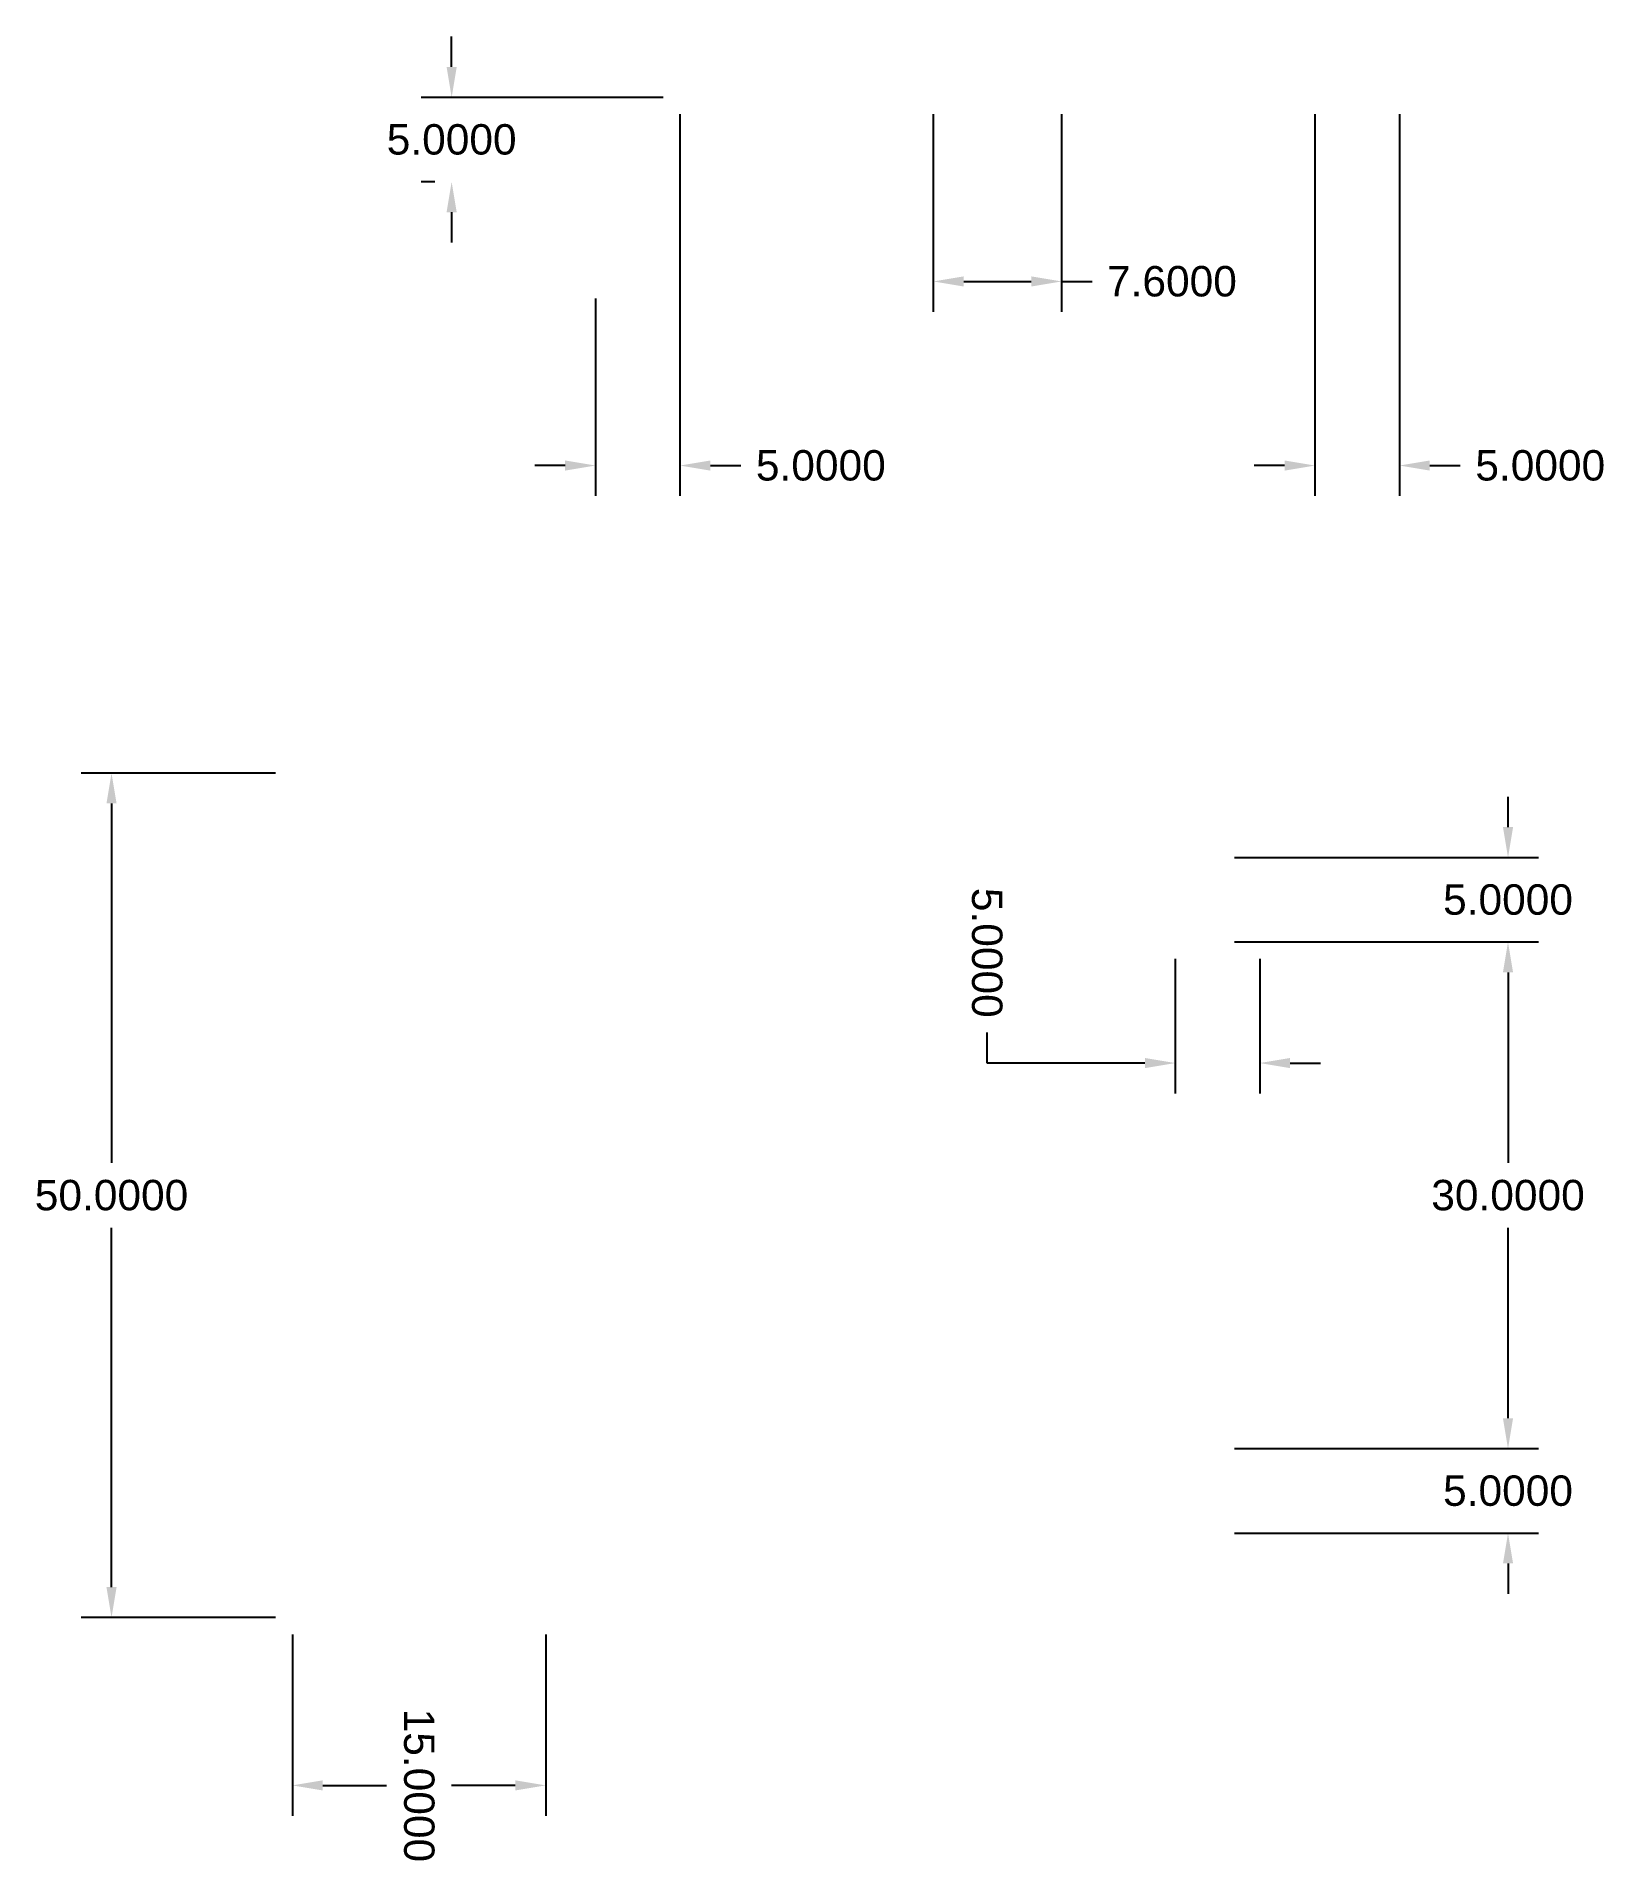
# Model space of a CAD drawing. Header units: inches. Extents: x -110 to 121, y -368 to 58.
# Drawn here: x -19.7 to 73.1, y -368.5 to -260.5 of the extents above.
import ezdxf

# ---------------------------------------------------------------- set-up
doc = ezdxf.new("R2010")
doc.units = ezdxf.units.IN
doc.header["$MEASUREMENT"] = 0
doc.layers.add('Chamber', color=210, linetype='Continuous')
doc.styles.get("Standard").update_dxf_attribs({"font": 'arial.ttf'})
doc.dimstyles.get("Standard").update_dxf_attribs({"dimtxt": 1.8, "dimasz": 1.8, "dimexe": 1.8, "dimexo": 1, "dimgap": 1, "dimtad": 0, "dimtih": 1, "dimtoh": 1, "dimdec": 4, "dimzin": 0, "dimdsep": 46, "dimtxsty": 'Standard', "dimcen": 0.09, "dimclrd": 2, "dimclre": 2, "dimclrt": 3, "dimadec": 0, "dimazin": 0, "dimtfac": 1, "dimtdec": 4, "dimtofl": 0, "dimtmove": 0, "dimatfit": 3, "dimfxl": 1, "dimtfillclr": 3, "dimtolj": 1, "dimtzin": 0, "dimarcsym": 0})

# ---------------------------------------------------------------- blocks, each defined once
blk = doc.blocks.new('*D50')
at = {"color": 2, "lineweight": -2, "transparency": 16777216}
for p, q in [((47.73, -315.08), (47.73, -323.05)), ((52.73, -315.08), (52.73, -323.05)), ((36.58, -321.25), (36.58, -319.45)), ((45.93, -321.25), (36.58, -321.25)), ((54.53, -321.25), (56.33, -321.25))]:
    blk.add_line(p, q, dxfattribs=at)
at = {"color": 2, "transparency": 16777216}
for points in [[(45.93, -320.95), (45.93, -321.55), (47.73, -321.25)], [(54.53, -320.95), (54.53, -321.55), (52.73, -321.25)]]:
    blk.add_solid(points, dxfattribs=at)
at = {"layer": 'Defpoints', "color": 0, "transparency": 16777216}
for p in [(47.73, -314.08, 1), (52.73, -314.08, 1), (52.73, -321.25)]:
    blk.add_point(p, dxfattribs=at)
at = {"color": 3, "transparency": 16777216, "insert": (36.58, -314.72), "char_height": 1.8, "attachment_point": 5, "rotation": 270}
blk.add_mtext('\\A1;5.0000', dxfattribs=at)
blk = doc.blocks.new('*D51')
at = {"color": 2, "lineweight": -2, "transparency": 16777216}
for p, q in [((67.43, -307.28), (67.43, -305.48)), ((51.23, -309.08), (69.23, -309.08)), ((51.23, -314.08), (69.23, -314.08)), ((67.43, -315.88), (67.43, -317.68))]:
    blk.add_line(p, q, dxfattribs=at)
at = {"color": 2, "transparency": 16777216}
for points in [[(67.13, -307.28), (67.73, -307.28), (67.43, -309.08)], [(67.13, -315.88), (67.73, -315.88), (67.43, -314.08)]]:
    blk.add_solid(points, dxfattribs=at)
at = {"layer": 'Defpoints', "color": 0, "transparency": 16777216}
for p in [(50.23, -309.08, 1), (67.43, -309.08), (50.23, -314.08, 1)]:
    blk.add_point(p, dxfattribs=at)
at = {"color": 3, "transparency": 16777216, "insert": (67.43, -311.58), "char_height": 1.8, "attachment_point": 5}
blk.add_mtext('\\A1;5.0000', dxfattribs=at)
blk = doc.blocks.new('*D52')
at = {"color": 2, "lineweight": -2, "transparency": 16777216}
for p, q in [((67.43, -342.28), (67.43, -340.48)), ((51.23, -344.08), (69.23, -344.08)), ((51.23, -349.08), (69.23, -349.08)), ((67.43, -350.88), (67.43, -352.68))]:
    blk.add_line(p, q, dxfattribs=at)
at = {"color": 2, "transparency": 16777216}
for points in [[(67.13, -342.28), (67.73, -342.28), (67.43, -344.08)], [(67.13, -350.88), (67.73, -350.88), (67.43, -349.08)]]:
    blk.add_solid(points, dxfattribs=at)
at = {"layer": 'Defpoints', "color": 0, "transparency": 16777216}
for p in [(50.23, -344.08, 1), (50.23, -349.08, 1), (67.43, -349.08)]:
    blk.add_point(p, dxfattribs=at)
at = {"color": 3, "transparency": 16777216, "insert": (67.43, -346.58), "char_height": 1.8, "attachment_point": 5}
blk.add_mtext('\\A1;5.0000', dxfattribs=at)
blk = doc.blocks.new('*D48')
at = {"color": 2, "lineweight": -2, "transparency": 16777216}
for p, q in [((51.23, -314.08), (69.23, -314.08)), ((67.43, -315.88), (67.43, -327.16)), ((67.43, -342.28), (67.43, -331)), ((51.23, -344.08), (69.23, -344.08))]:
    blk.add_line(p, q, dxfattribs=at)
at = {"color": 2, "transparency": 16777216}
for points in [[(67.13, -315.88), (67.73, -315.88), (67.43, -314.08)], [(67.13, -342.28), (67.73, -342.28), (67.43, -344.08)]]:
    blk.add_solid(points, dxfattribs=at)
at = {"layer": 'Defpoints', "color": 0, "transparency": 16777216}
for p in [(50.23, -314.08, 1), (50.23, -344.08, 1), (67.43, -344.08)]:
    blk.add_point(p, dxfattribs=at)
at = {"color": 3, "transparency": 16777216, "insert": (67.43, -329.08), "char_height": 1.8, "attachment_point": 5}
blk.add_mtext('\\A1;30.0000', dxfattribs=at)
blk = doc.blocks.new('*D49')
at = {"layer": 'Chamber', "color": 2, "lineweight": -2, "transparency": 16777216}
for p, q in [((-4.55, -355.08), (-4.55, -365.82)), ((10.45, -355.08), (10.45, -365.82)), ((-2.75, -364.02), (1.03, -364.02)), ((8.65, -364.02), (4.87, -364.02))]:
    blk.add_line(p, q, dxfattribs=at)
at = {"layer": 'Chamber', "color": 2, "transparency": 16777216}
for points in [[(-2.75, -363.72), (-2.75, -364.32), (-4.55, -364.02)], [(8.65, -363.72), (8.65, -364.32), (10.45, -364.02)]]:
    blk.add_solid(points, dxfattribs=at)
at = {"layer": 'Defpoints', "color": 0, "transparency": 16777216}
for p in [(-4.55, -354.08, -0.52), (10.45, -354.08, -0.52), (10.45, -364.02)]:
    blk.add_point(p, dxfattribs=at)
at = {"layer": 'Chamber', "color": 3, "transparency": 16777216, "insert": (2.95, -364.02), "char_height": 1.8, "attachment_point": 5, "rotation": 270}
blk.add_mtext('\\A1;15.0000', dxfattribs=at)
blk = doc.blocks.new('*D56')
at = {"layer": 'Chamber', "color": 2, "lineweight": -2, "transparency": 16777216}
for p, q in [((-5.55, -304.08), (-17.06, -304.08)), ((-15.26, -305.88), (-15.26, -327.16)), ((-15.26, -352.28), (-15.26, -331)), ((-5.55, -354.08), (-17.06, -354.08))]:
    blk.add_line(p, q, dxfattribs=at)
at = {"layer": 'Chamber', "color": 2, "transparency": 16777216}
for points in [[(-15.56, -305.88), (-14.96, -305.88), (-15.26, -304.08)], [(-15.56, -352.28), (-14.96, -352.28), (-15.26, -354.08)]]:
    blk.add_solid(points, dxfattribs=at)
at = {"layer": 'Defpoints', "color": 0, "transparency": 16777216}
for p in [(-15.26, -304.08), (-4.55, -304.08, 0.6), (-4.55, -354.08, 0.6)]:
    blk.add_point(p, dxfattribs=at)
at = {"layer": 'Chamber', "color": 3, "transparency": 16777216, "insert": (-15.26, -329.08), "char_height": 1.8, "attachment_point": 5}
blk.add_mtext('\\A1;50.0000', dxfattribs=at)
blk = doc.blocks.new('*D58')
at = {"layer": 'Chamber', "color": 2, "lineweight": -2, "transparency": 16777216}
for p, q in [((18.4, -265.07), (18.4, -287.67)), ((13.4, -275.97), (13.4, -287.67)), ((11.6, -285.87), (9.8, -285.87)), ((20.2, -285.87), (22, -285.87))]:
    blk.add_line(p, q, dxfattribs=at)
at = {"layer": 'Chamber', "color": 2, "transparency": 16777216}
for points in [[(11.6, -285.57), (11.6, -286.17), (13.4, -285.87)], [(20.2, -285.57), (20.2, -286.17), (18.4, -285.87)]]:
    blk.add_solid(points, dxfattribs=at)
at = {"layer": 'Defpoints', "color": 0, "transparency": 16777216}
for p in [(18.4, -264.07), (13.4, -274.97), (18.4, -285.87)]:
    blk.add_point(p, dxfattribs=at)
at = {"layer": 'Chamber', "color": 3, "transparency": 16777216, "insert": (26.74, -285.87), "char_height": 1.8, "attachment_point": 5}
blk.add_mtext('\\A1;5.0000', dxfattribs=at)
blk = doc.blocks.new('*D59')
at = {"layer": 'Chamber', "color": 2, "lineweight": -2, "transparency": 16777216}
for p, q in [((33.4, -265.07), (33.4, -276.77)), ((41, -265.07), (41, -276.77)), ((35.2, -274.97), (39.2, -274.97)), ((41, -274.97), (42.8, -274.97))]:
    blk.add_line(p, q, dxfattribs=at)
at = {"layer": 'Chamber', "color": 2, "transparency": 16777216}
for points in [[(35.2, -274.67), (35.2, -275.27), (33.4, -274.97)], [(39.2, -274.67), (39.2, -275.27), (41, -274.97)]]:
    blk.add_solid(points, dxfattribs=at)
at = {"layer": 'Defpoints', "color": 0, "transparency": 16777216}
for p in [(33.4, -264.07), (41, -264.07), (41, -274.97)]:
    blk.add_point(p, dxfattribs=at)
at = {"layer": 'Chamber', "color": 3, "transparency": 16777216, "insert": (47.53, -274.97), "char_height": 1.8, "attachment_point": 5}
blk.add_mtext('\\A1;7.6000', dxfattribs=at)
blk = doc.blocks.new('*D60')
at = {"layer": 'Chamber', "color": 2, "lineweight": -2, "transparency": 16777216}
for p, q in [((56, -265.07), (56, -287.67)), ((61, -265.07), (61, -287.67)), ((54.2, -285.87), (52.4, -285.87)), ((62.8, -285.87), (64.6, -285.87))]:
    blk.add_line(p, q, dxfattribs=at)
at = {"layer": 'Chamber', "color": 2, "transparency": 16777216}
for points in [[(54.2, -285.57), (54.2, -286.17), (56, -285.87)], [(62.8, -285.57), (62.8, -286.17), (61, -285.87)]]:
    blk.add_solid(points, dxfattribs=at)
at = {"layer": 'Defpoints', "color": 0, "transparency": 16777216}
for p in [(56, -264.07), (61, -264.07), (61, -285.87)]:
    blk.add_point(p, dxfattribs=at)
at = {"layer": 'Chamber', "color": 3, "transparency": 16777216, "insert": (69.34, -285.87), "char_height": 1.8, "attachment_point": 5}
blk.add_mtext('\\A1;5.0000', dxfattribs=at)
blk = doc.blocks.new('*D61')
at = {"layer": 'Chamber', "color": 2, "lineweight": -2, "transparency": 16777216}
for p, q in [((4.88, -262.27), (4.88, -260.47)), ((17.4, -264.07), (3.08, -264.07)), ((3.88, -269.07), (3.08, -269.07)), ((4.88, -270.87), (4.88, -272.67))]:
    blk.add_line(p, q, dxfattribs=at)
at = {"layer": 'Chamber', "color": 2, "transparency": 16777216}
for points in [[(4.58, -262.27), (5.18, -262.27), (4.88, -264.07)], [(4.58, -270.87), (5.18, -270.87), (4.88, -269.07)]]:
    blk.add_solid(points, dxfattribs=at)
at = {"layer": 'Defpoints', "color": 0, "transparency": 16777216}
for p in [(4.88, -264.07), (18.4, -264.07, 20.4), (4.88, -269.07, 25.4)]:
    blk.add_point(p, dxfattribs=at)
at = {"layer": 'Chamber', "color": 3, "transparency": 16777216, "insert": (4.88, -266.57), "char_height": 1.8, "attachment_point": 5}
blk.add_mtext('\\A1;5.0000', dxfattribs=at)

msp = doc.modelspace()

# ---------------------------------------------------------------- dimensions: what is measured, and where the dimension line sits
for base, p1, p2, picture, middle in [((67.43453, -309.07852, -0.40259), (50.22669, -314.07852, 0.59741), (50.22669, -309.07852, 0.59741), '*D51', (67.43453, -311.57852, -0.40259)), ((67.43453, -344.07852, -0.40259), (50.22669, -314.07852, 0.59741), (50.22669, -344.07852, 0.59741), '*D48', (67.43453, -329.07852, -0.40259)), ((67.43453, -349.07852, -0.40259), (50.22669, -344.07852, 0.59741), (50.22669, -349.07852, 0.59741), '*D52', (67.43453, -346.57852, -0.40259))]:
    dim = msp.add_linear_dim(base=base, p1=p1, p2=p2, angle=90, dimstyle='Standard')
    dim.commit()
    dim.dimension.update_dxf_attribs({"geometry": picture, "text_midpoint": middle})
dim = msp.add_linear_dim(base=(52.72669, -321.25351, 2.59741), p1=(47.72669, -314.07852, 3.59741), p2=(52.72669, -314.07852, 3.59741), dimstyle='Standard')
dim.commit()
dim.dimension.update_dxf_attribs({"geometry": '*D50', "text_midpoint": (36.58343, -314.72029, 2.59741), "dimtype": 160})
at = {"layer": 'Chamber'}
for base, p1, p2, picture, middle in [((4.87794, -264.06537), (4.87794, -269.06537, 25.4), (18.40316, -264.06537, 20.4), '*D61', (4.87794, -266.56537)), ((-15.26046, -304.07852), (-4.5483, -354.07852, 0.59741), (-4.5483, -304.07852, 0.59741), '*D56', (-15.26046, -329.07852))]:
    dim = msp.add_linear_dim(base=base, p1=p1, p2=p2, angle=90, dimstyle='Standard', dxfattribs=at)
    dim.commit()
    dim.dimension.update_dxf_attribs({"geometry": picture, "text_midpoint": middle})
for base, p1, p2, picture, middle in [((18.40316, -285.86521), (13.40316, -274.96529), (18.40316, -264.06537), '*D58', (26.73638, -285.86521)), ((41.00316, -274.96529), (33.40316, -264.06537), (41.00316, -264.06537), '*D59', (47.52902, -274.96529)), ((61.00316, -285.86521), (56.00316, -264.06537), (61.00316, -264.06537), '*D60', (69.33638, -285.86521)), ((10.4517, -364.02241, 1.11341), (-4.5483, -354.07852, 0.59741), (10.4517, -354.07852, 0.59741), '*D49', (2.9517, -364.02241, 1.11341))]:
    dim = msp.add_linear_dim(base=base, p1=p1, p2=p2, dimstyle='Standard', dxfattribs=at)
    dim.commit()
    dim.dimension.update_dxf_attribs({"geometry": picture, "text_midpoint": middle})

doc.saveas('drawing.dxf')
